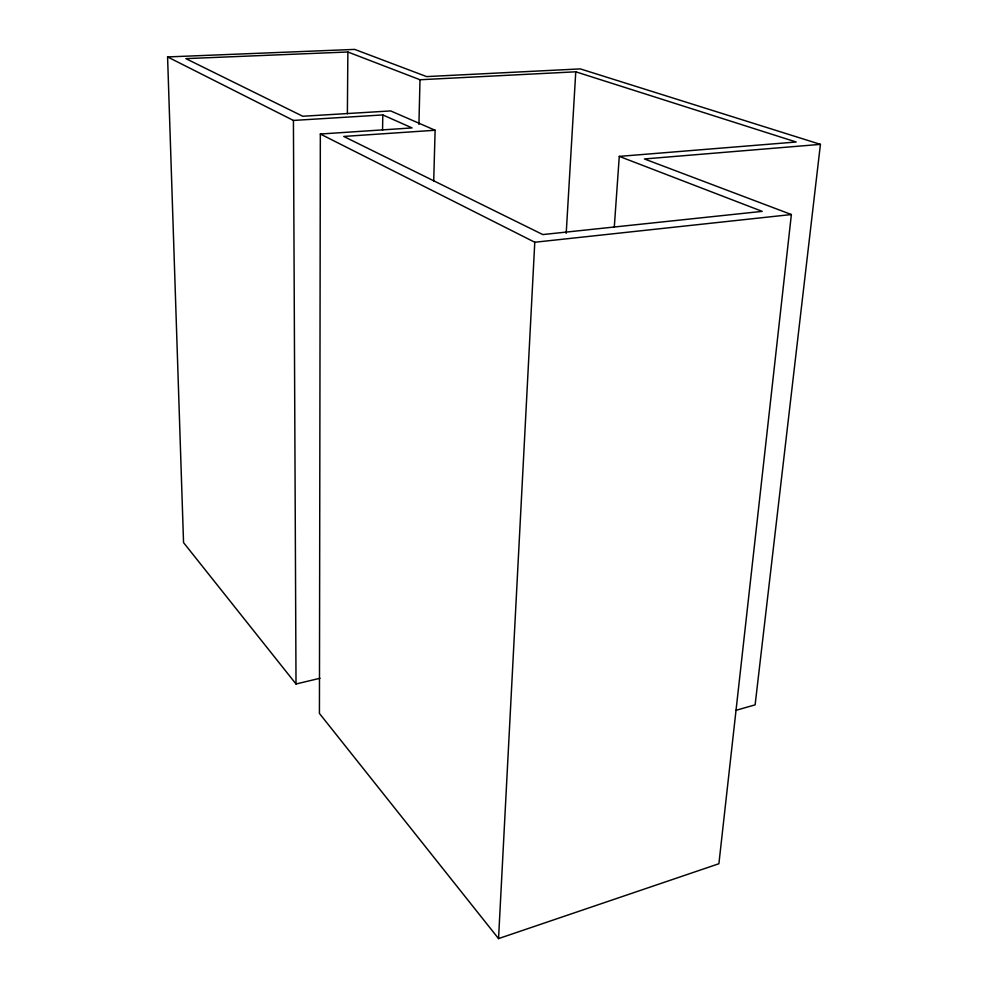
<?xml version="1.0" encoding="UTF-8"?>
<svg xmlns="http://www.w3.org/2000/svg" width="988" height="988" viewBox="0 0 988 988"><rect width="100%" height="100%" fill="white"/><g stroke="black" fill="none" stroke-linecap="round" stroke-linejoin="round"><path stroke-width="1.48" d="M320.038 678.262L296.017 683.992L183.546 542.61L167.577 56.934L293.424 120.437L382.801 114.929L412.07 127.921L320.334 134.022L319.433 713.435L498.545 938.6L718.894 863.734L791.376 214.532L644.423 158.957L820.423 144.372L755.116 704.852L735.825 710.372M347.381 113.731L347.862 51.994L185.855 58.625L302.76 116.251L390.705 110.928L435.115 130.255L433.707 181.1M382.554 130.342L382.801 114.929M418.924 124.389L420.011 79.744L347.862 51.994M498.545 938.6L534.78 242.245L320.334 134.022M566.198 233.353L575.769 71.803L420.011 79.744M614.289 227.117L619.278 156.388L796.18 142.013L575.769 71.803M534.78 242.245L791.376 214.532M435.115 130.255L343.725 136.443L542.807 234.564L762.217 211.37L619.278 156.388M167.577 56.934L354.704 49.4L426.618 76.595L580.327 68.901L820.423 144.372M293.424 120.437L296.017 683.992"/></g></svg>
